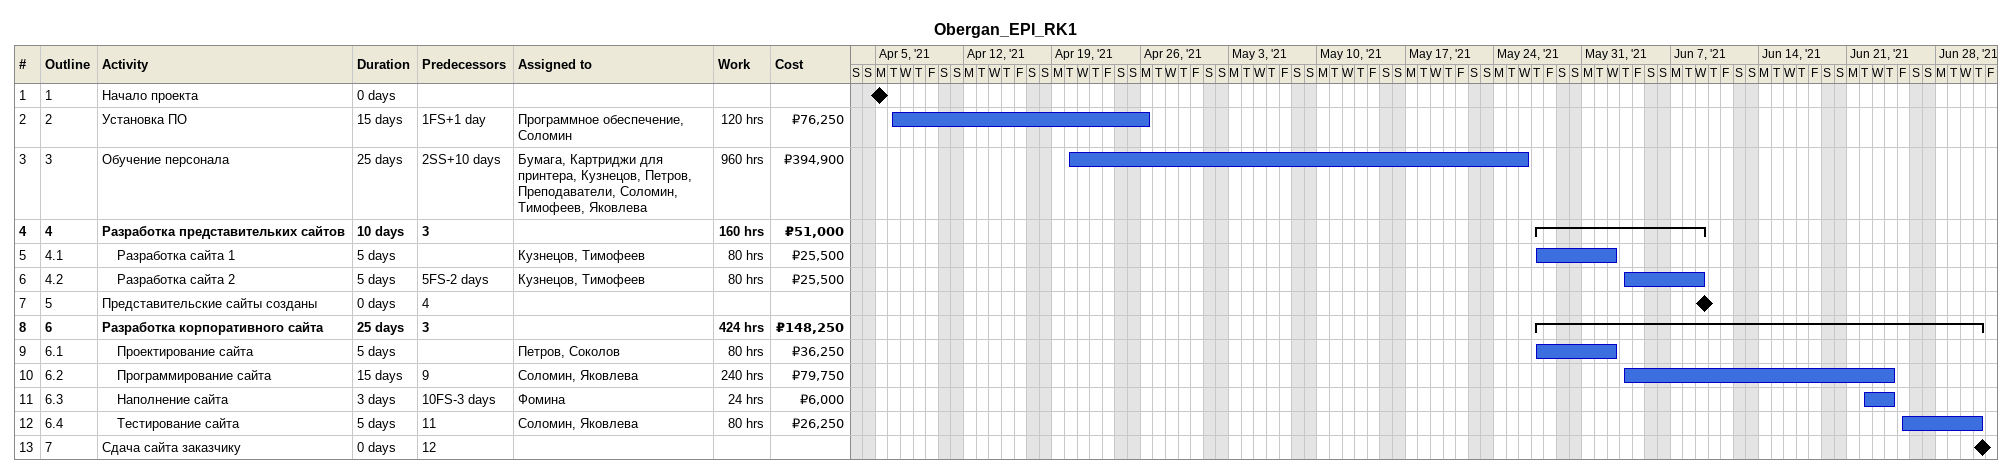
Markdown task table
Obergan_EPI_RK1

| ID | WBS | Task | Duration | Start | Finish | Predecessors | Resources | Work (h) | Cost (₽) |
|---|---|---|---|---|---|---|---|---|---|
| 1 | 1 | Начало проекта | 0d | 2021-04-05 | 2021-04-05 |  |  |  |  |
| 2 | 2 | Установка ПО | 15d | 2021-04-06 | 2021-04-26 | 1FS+1d | Программное обеспечение, Соломин | 120 | 76250 |
| 3 | 3 | Обучение персонала | 25d | 2021-04-20 | 2021-05-26 | 2SS+10d | Бумага, Картриджи для принтера, Кузнецов, Петров, Преподаватели, Соломин, Тимофеев, Яковлева | 960 | 394900 |
| 4 | 4 | **Разработка представительких сайтов** | 10d | 2021-05-27 | 2021-06-09 | 3 |  | 160 | 51000 |
| 5 | 4.1 | Разработка сайта 1 | 5d | 2021-05-27 | 2021-06-02 |  | Кузнецов, Тимофеев | 80 | 25500 |
| 6 | 4.2 | Разработка сайта 2 | 5d | 2021-06-03 | 2021-06-09 | 5FS-2d | Кузнецов, Тимофеев | 80 | 25500 |
| 7 | 5 | Представительские сайты созданы | 0d | 2021-06-09 | 2021-06-09 | 4 |  |  |  |
| 8 | 6 | **Разработка корпоративного сайта** | 25d | 2021-05-27 | 2021-07-01 | 3 |  | 424 | 148250 |
| 9 | 6.1 | Проектирование сайта | 5d | 2021-05-27 | 2021-06-02 |  | Петров, Соколов | 80 | 36250 |
| 10 | 6.2 | Программирование сайта | 15d | 2021-06-03 | 2021-06-24 | 9 | Соломин, Яковлева | 240 | 79750 |
| 11 | 6.3 | Наполнение сайта | 3d | 2021-06-22 | 2021-06-24 | 10FS-3d | Фомина | 24 | 6000 |
| 12 | 6.4 | Тестирование сайта | 5d | 2021-06-25 | 2021-07-01 | 11 | Соломин, Яковлева | 80 | 26250 |
| 13 | 7 | Сдача сайта заказчику | 0d | 2021-07-01 | 2021-07-01 | 12 |  |  |  |
